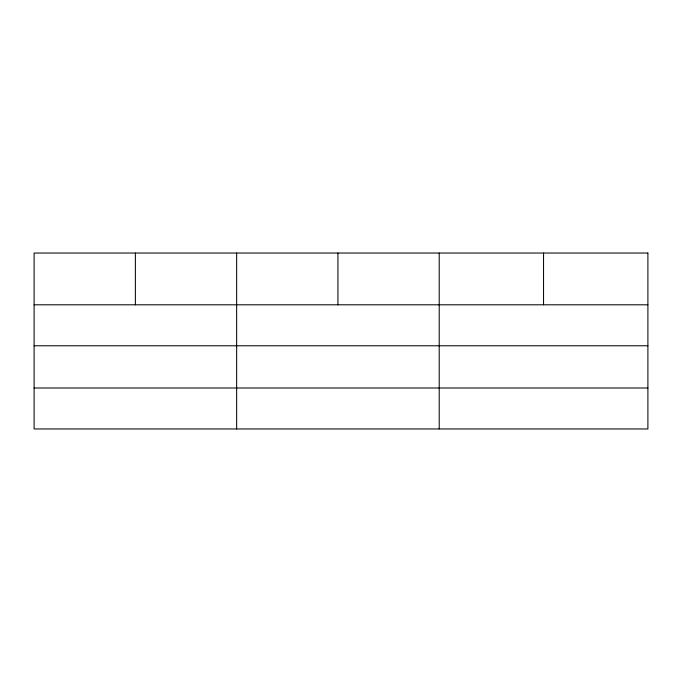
<?xml version="1.0" encoding="UTF-8"?>
<svg xmlns="http://www.w3.org/2000/svg" width="682" height="682" viewBox="0 0 682 682"><rect width="100%" height="100%" fill="white"/><g stroke="black" fill="none" stroke-linecap="round" stroke-linejoin="round"><path stroke-width="1.02" d="M34.1 304.803L647.9 304.803M34.1 345.774L647.9 345.774M34.1 387.99L647.9 387.99M543.554 253.039L543.554 304.803M439.208 253.039L439.208 428.961M337.931 253.039L337.931 304.803M236.654 253.039L236.654 428.961M135.377 253.039L135.377 304.803M647.9 253.039L34.1 253.039L34.1 428.961L647.9 428.961L647.9 253.039"/></g></svg>
